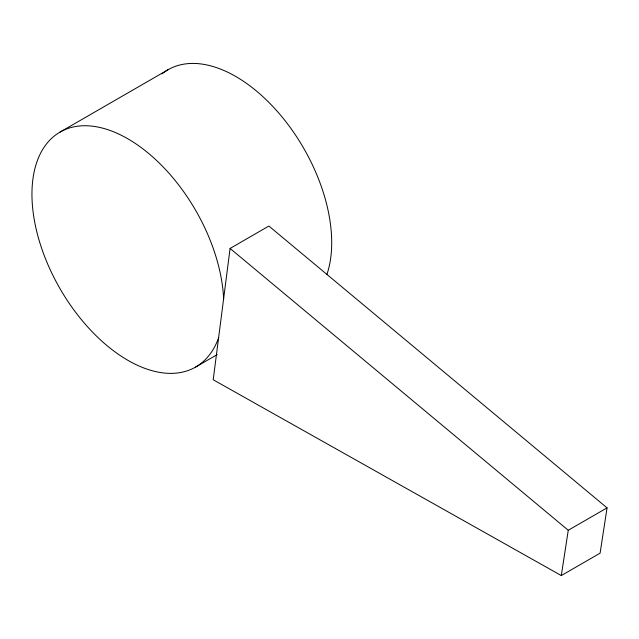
<?xml version="1.0" encoding="UTF-8"?>
<svg xmlns="http://www.w3.org/2000/svg" width="639" height="639" viewBox="0 0 639 639"><rect width="100%" height="100%" fill="white"/><g stroke="black" fill="none" stroke-linecap="round" stroke-linejoin="round"><path stroke-width="0.96" d="M230.088 248.443L213.21 379.758L561.306 575.563L600.101 553.166L607.05 507.869L268.883 226.046L230.088 248.443L568.255 530.266L561.306 575.563M60.042 132.089L167.977 69.779M195.678 367.026L217.268 354.557M568.255 530.266L607.05 507.869M218.69 337.56A135.636 78.309 60 0 1 64.323 295.833A135.636 78.309 60 0 1 86.193 125.747A135.636 78.309 60 0 1 223.642 299.076M162.034 73.868A135.636 78.309 60 0 1 282.254 117.185A135.636 78.309 60 0 1 326.896 274.474"/></g></svg>
